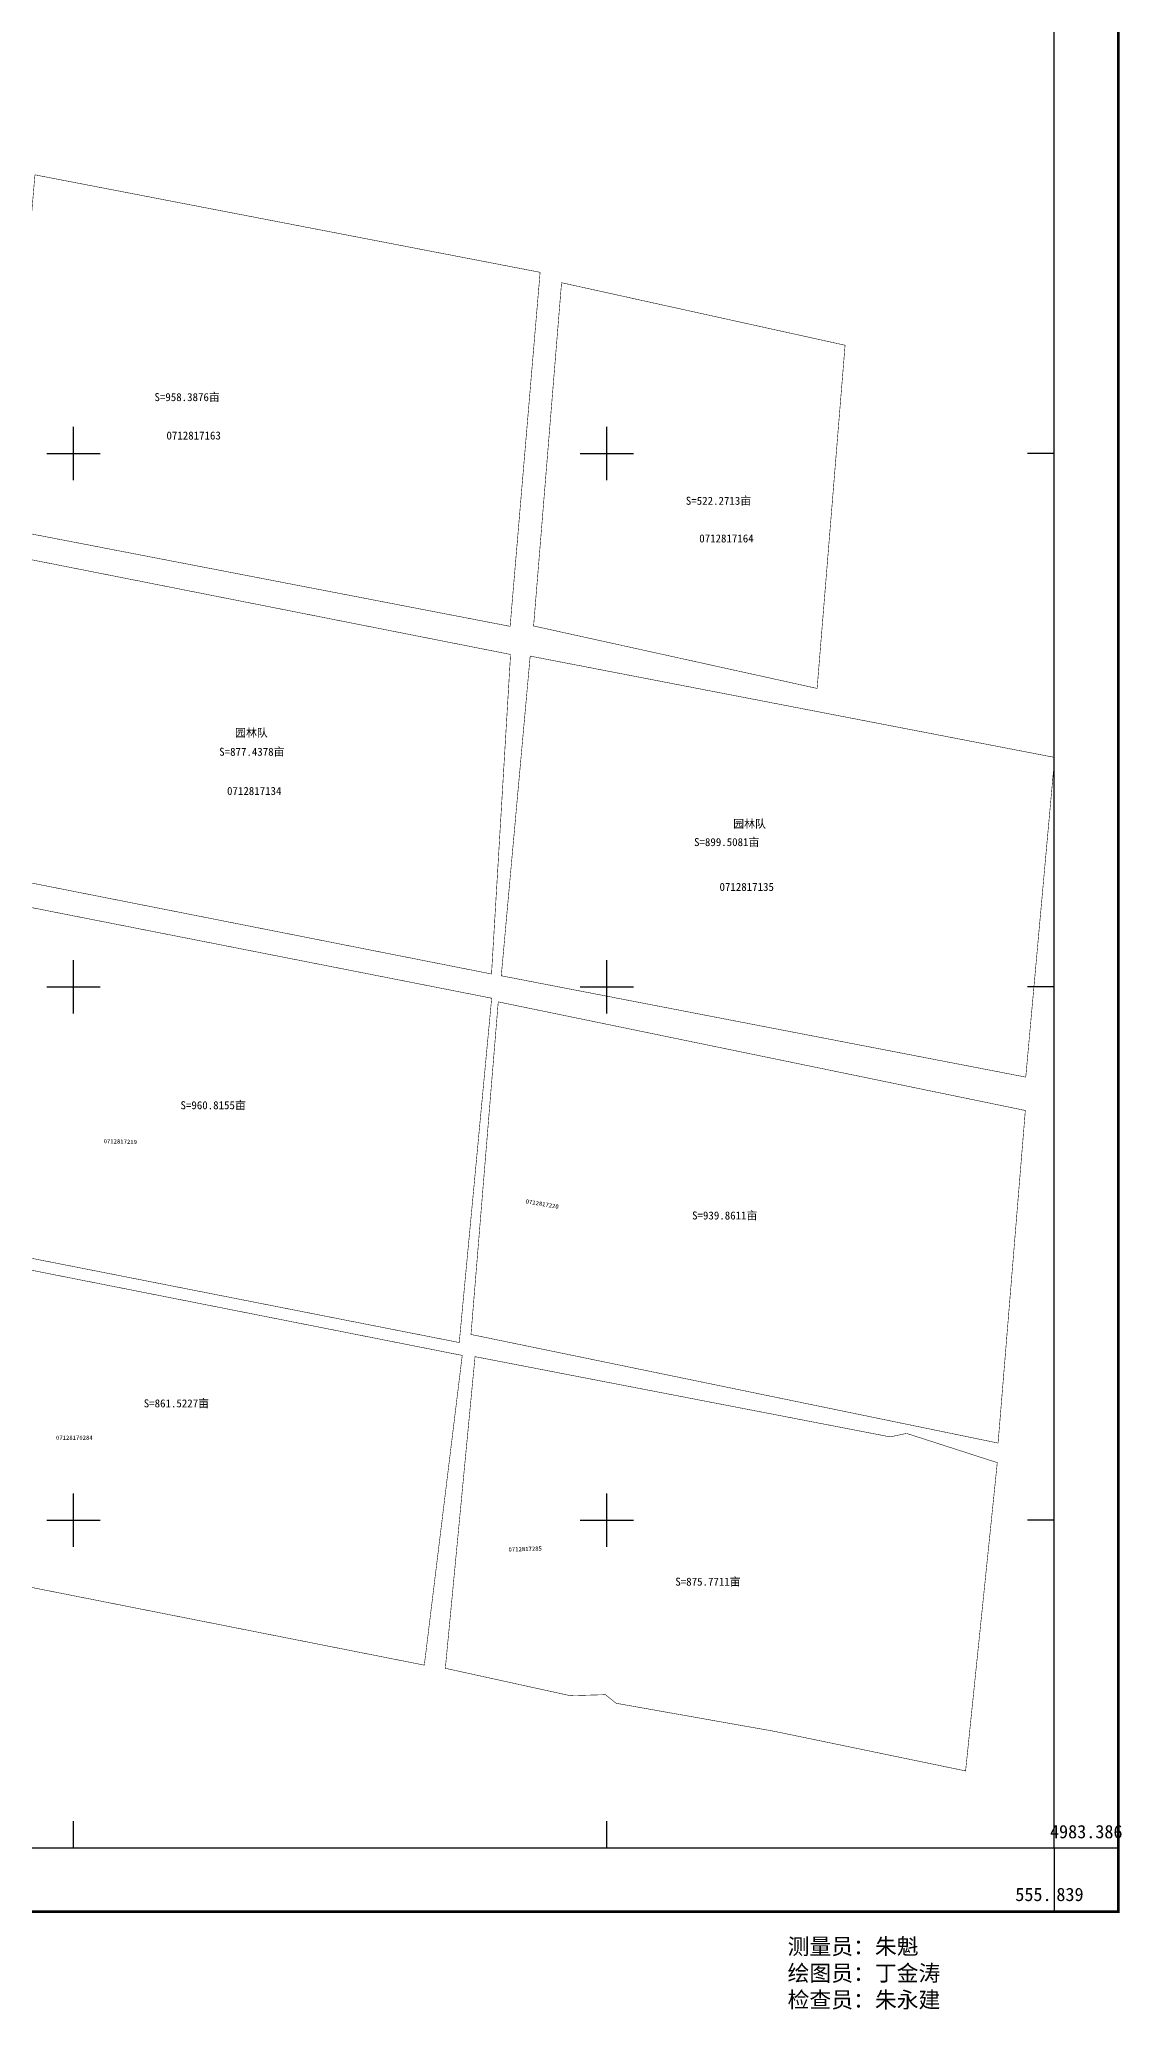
# Model space of a CAD drawing. Extents: x 550643 to 555965, y 4983083 to 4988629.
# Drawn here: x 553936 to 555965, y 4983083 to 4986776 of the extents above; entities that cross this region are included whole.
import ezdxf
from ezdxf.enums import TextEntityAlignment as Align

# ---------------------------------------------------------------- set-up
doc = ezdxf.new("R2010")
doc.units = 0
doc.header["$LTSCALE"] = 10
for name, color, linetype in [('TK', 7, 'CONTINUOUS'), ('地级编号', 1, 'CONTINUOUS'), ('退耕还林', 7, 'CONTINUOUS')]:
    doc.layers.add(name, color=color, linetype=linetype)
doc.styles.add('宋体', font='SimSun.ttf')

msp = doc.modelspace()

# ---------------------------------------------------------------- linework, layer by layer
at = {"layer": 'TK', "linetype": 'Continuous'}
for p, q in [((554000, 4985950), (554000, 4986050)), ((555000, 4985950), (555000, 4986050)), ((553950, 4986000), (554050, 4986000)), ((554950, 4986000), (555050, 4986000)), ((555839, 4986000), (555789, 4986000)), ((554000, 4984950), (554000, 4985050)), ((555000, 4984950), (555000, 4985050)), ((553950, 4985000), (554050, 4985000)), ((554950, 4985000), (555050, 4985000)), ((555839, 4985000), (555789, 4985000)), ((554000, 4983950), (554000, 4984050)), ((555000, 4983950), (555000, 4984050)), ((553950, 4984000), (554050, 4984000)), ((554950, 4984000), (555050, 4984000)), ((555839, 4984000), (555789, 4984000)), ((554000, 4983386), (554000, 4983436)), ((555000, 4983386), (555000, 4983436)), ((555839, 4983386), (555959, 4983386)), ((555839, 4983386), (555839, 4983266))]:
    msp.add_line(p, q, dxfattribs=at)
at = {"layer": 'TK', "linetype": 'Continuous', "const_width": 5, "flags": 128}
msp.add_lwpolyline([(550719, 4983266), (555959, 4983266), (555959, 4988506), (550719, 4988506)], close=True, dxfattribs=at)
at = {"layer": 'TK', "linetype": 'Continuous', "flags": 128}
msp.add_lwpolyline([(550839, 4983386), (555839, 4983386), (555839, 4988386), (550839, 4988386)], close=True, dxfattribs=at)
at = {"layer": '退耕还林', "color": 3, "linetype": 'Continuous', "const_width": 1, "flags": 128}
for points in [[(553927.8, 4986522.1), (554875, 4986339.4), (554818.8, 4985675.7), (553871.6, 4985858.5)], [(554862.8, 4985676.4), (554915.2, 4986319.9), (555446.8, 4986202.7), (555394.4, 4985559.3)], [(554819.6, 4985623), (554783.9, 4985024), (553818.7, 4985214.8), (553854.4, 4985813.8)], [(554784.2, 4984978.6), (553810, 4985170.4), (553749.3, 4984524.9), (554723.4, 4984333.1)], [(554796.5, 4984971.7), (555784.8, 4984768.1), (555733.7, 4984144.6), (554745.4, 4984348.2)], [(553763.2, 4984499.9), (554729, 4984308.9), (554657.9, 4983728.3), (553692, 4983919.4)]]:
    msp.add_lwpolyline(points, close=True, dxfattribs=at)
msp.add_lwpolyline([(555839, 4985420.5), (555785.6, 4984830.7), (554802.2, 4985020.6), (554856.4, 4985619.9), (555839, 4985430.1)], dxfattribs=at)
at = {"layer": '退耕还林', "color": 3, "linetype": 'Continuous', "const_width": 1, "elevation": 288.2, "flags": 128}
msp.add_lwpolyline([(554697.3, 4983722.4), (554931.2, 4983671.1), (554997.4, 4983672.9), (555017.7, 4983656.8), (555314.4, 4983604.2), (555672.8, 4983530), (555732.2, 4984107.9), (555562.3, 4984162.7), (555531.3, 4984156.2), (554753, 4984306.6)], close=True, dxfattribs=at)

# ---------------------------------------------------------------- texts
at = {"layer": 'TK', "linetype": 'Continuous', "style": '宋体'}
msp.add_text('4983.386', height=25, dxfattribs=at).set_placement((555899, 4983416), align=Align.MIDDLE)
msp.add_text('555.', height=25, dxfattribs=at).set_placement((555834, 4983298.5), align=Align.MIDDLE_RIGHT)
for s, height, p in [('839', 25, (555843, 4983298.5)), ('测量员：朱魁', 30, (555339, 4983201)), ('绘图员：丁金涛', 30, (555339, 4983151)), ('检查员：朱永建', 30, (555339, 4983101))]:
    msp.add_text(s, height=height, dxfattribs=at).set_placement(p, align=Align.MIDDLE_LEFT)
at = {"layer": '地级编号', "color": 1, "linetype": 'Continuous', "style": '宋体'}
for s, height, p in [('0712817163', 15, (554225.4, 4986033.3)), ('0712817164', 15, (555224.4, 4985840.4)), ('0712817134', 15, (554339, 4985367)), ('0712817135', 15, (555262.4, 4985187.1)), ('07128170284', 8, (554001.7, 4984154.6))]:
    msp.add_text(s, height=height, dxfattribs=at).set_placement(p, align=Align.MIDDLE)
for s, rotation, p in [('0712817219', 358.5482, (554087.9, 4984709.8)), ('0712817220', 350.5275, (554879, 4984592.8)), ('0712817285', 1.8986, (554847, 4983946.1))]:
    msp.add_text(s, height=8, rotation=rotation, dxfattribs=at).set_placement(p, align=Align.MIDDLE)
at = {"layer": '退耕还林', "color": 1, "linetype": 'Continuous', "style": '宋体'}
for s, p in [('S=958.3876亩', (554213.2, 4986106)), ('S=522.2713亩', (555209.5, 4985911.6)), ('园林队', (554333.7, 4985476.6)), ('S=877.4378亩', (554334.6, 4985441.1)), ('园林队', (555267.8, 4985305.9)), ('S=899.5081亩', (555224.9, 4985271.8)), ('S=960.8155亩', (554262, 4984778.5)), ('S=939.8611亩', (555221.2, 4984571.8)), ('S=861.5227亩', (554193.1, 4984219.6)), ('S=875.7711亩', (555189.8, 4983885.3))]:
    msp.add_text(s, height=15, dxfattribs=at).set_placement(p, align=Align.MIDDLE)

doc.saveas('drawing.dxf')
